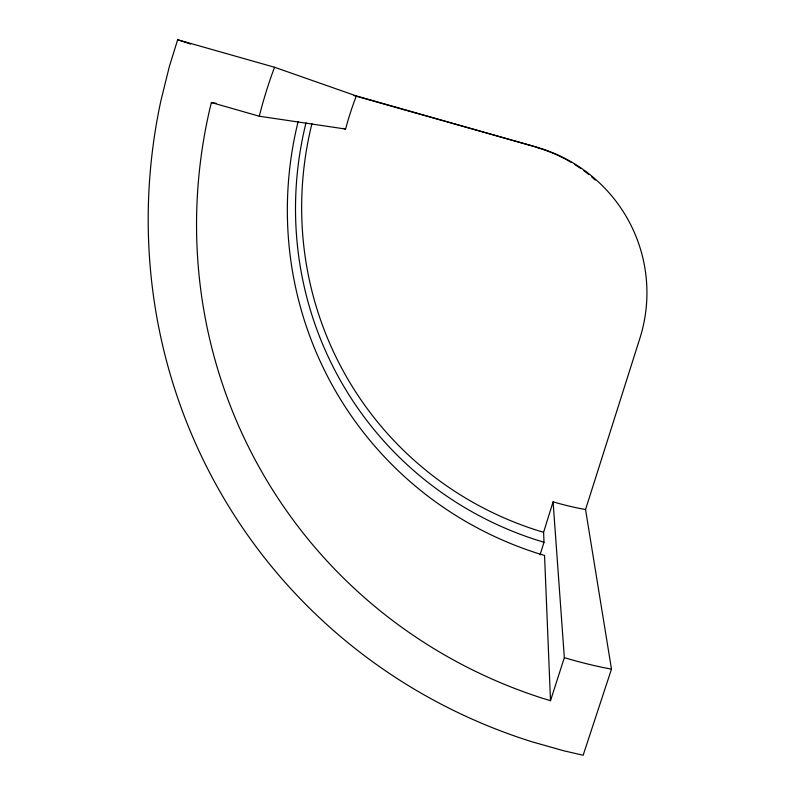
<?xml version="1.0" encoding="UTF-8"?>
<svg xmlns="http://www.w3.org/2000/svg" width="795" height="795" viewBox="0 0 795 795"><rect width="100%" height="100%" fill="white"/><g stroke="black" fill="none" stroke-linecap="round" stroke-linejoin="round"><path stroke-width="1.19" d="M216.28 103.36L211.4 102.535L209.95 108.378A526.906 509.078 -33.9 0 0 541.534 697.95L550.508 700.703L564.341 657.634L553.091 501.824A318.209 309.941 -38.1 0 0 580.509 508.601L585.557 509.535L611.484 669.142L583.142 755.25L563.764 750.778L532.034 741.805A580.211 560.376 -34.3 0 1 160.888 100.756L169.325 66.661L177.653 39.75L274.573 67.267L356.379 95.947L536.416 147.105A152.481 151.537 -1.6 0 1 639.876 338.322L585.557 509.535M540.053 554.86L543.999 542.24L543.591 532.292L553.091 501.824M274.573 67.267L271.82 74.69A473.77 457.88 -33.6 0 0 259.279 116.219L211.4 102.535M356.379 95.947L354.451 100.965A318.209 309.941 -38.1 0 0 345.596 129.048L259.279 116.219M536.416 147.105L353.874 95.539M611.484 669.142L604.14 667.73A473.77 457.88 -33.6 0 1 564.341 657.634M343.261 128.383L345.596 129.048M543.591 532.292L537.4 530.424A353.725 344.474 -38.3 0 1 311.928 123.702M543.999 542.24L537.639 540.322A363.673 354.014 -37.9 0 1 305.996 122.808M177.653 39.75L190.621 44.053M550.508 700.703L544.545 555.447L537.967 553.459A376.919 366.704 -37.5 0 1 298.105 121.625M537.38 147.681A148.556 147.691 -3.5 0 1 571.416 162.478M574.586 164.406A148.556 147.691 -3.5 0 1 580.787 168.52M583.808 170.686A148.556 147.691 -3.5 0 1 588.717 174.463M591.579 176.818A148.556 147.691 -3.5 0 1 595.306 180.077"/></g></svg>
